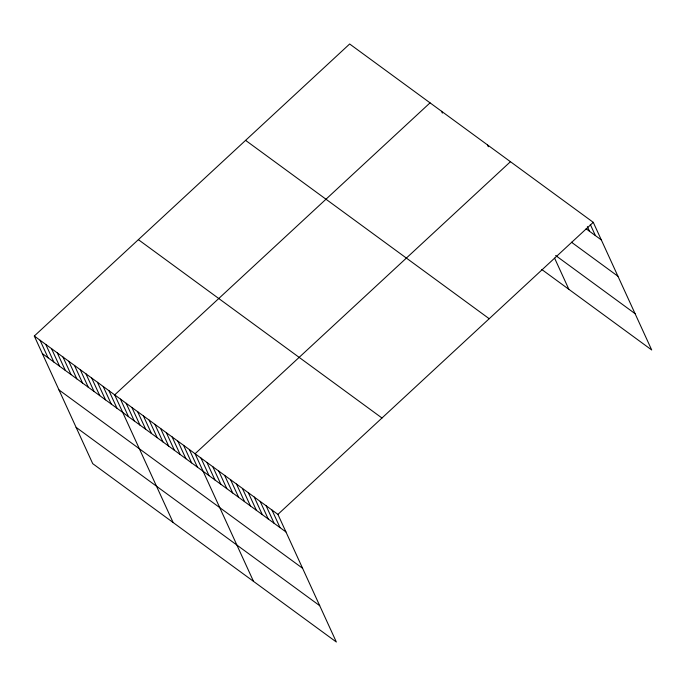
<?xml version="1.0" encoding="UTF-8"?>
<svg xmlns="http://www.w3.org/2000/svg" width="686" height="686" viewBox="0 0 686 686"><rect width="100%" height="100%" fill="white"/><g stroke="black" fill="none" stroke-linecap="round" stroke-linejoin="round"><path stroke-width="1.03" d="M34.3 336.029L277.907 514.38L336.346 642.01L92.73 463.659L34.3 336.029L349.654 43.99L593.27 222.341L651.7 349.971L541.803 269.512M430.053 102.849L114.691 394.887L173.121 522.509M510.444 161.707L195.081 453.746L253.511 581.368M277.907 514.38L593.27 222.341M586.101 228.79L601.313 239.92M571.455 242.209L617.94 276.244M555.626 255.492L635.073 313.656M245.588 140.364L489.204 318.716M138.366 239.654L381.982 418.014M42.352 353.607L285.959 531.959M58.979 389.922L302.586 568.274M76.103 427.344L319.719 605.695M590.32 224.494L595.397 235.59M587.37 226.637L589.488 231.259M554.622 258.202L568.874 289.329M487.472 144.892L488.321 146.735M441.535 111.261L442.384 113.104M271.99 510.05L280.042 527.628M266.074 505.719L274.126 523.298M260.166 501.389L268.209 518.968M254.249 497.058L262.292 514.637M248.332 492.728L256.375 510.307M242.415 488.398L250.459 505.976M236.499 484.059L244.542 501.638M230.582 479.728L238.625 497.307M224.665 475.398L232.708 492.977M218.748 471.068L226.8 488.646M212.832 466.737L220.883 484.316M206.915 462.407L214.967 479.986M200.998 458.077L209.05 475.655M189.345 449.536L197.388 467.115M183.599 445.334L191.643 462.913M177.854 441.132L185.906 458.711M172.117 436.922L180.161 454.509M166.372 432.72L174.424 450.299M160.627 428.518L168.679 446.097M154.89 424.317L162.934 441.895M149.145 420.106L157.197 437.685M143.4 415.905L151.452 433.483M137.663 411.703L145.706 429.282M131.918 407.501L139.97 425.08M126.173 403.291L134.224 420.87M120.436 399.089L128.479 416.668M108.945 390.686L116.997 408.264M103.209 386.475L111.252 404.054M97.463 382.274L105.515 399.852M91.718 378.072L99.77 395.651M85.982 373.861L94.025 391.449M80.236 369.66L88.288 387.238M74.5 365.458L82.543 383.037M68.754 361.256L76.798 378.835M63.009 357.046L71.061 374.625M57.272 352.844L65.316 370.423M51.527 348.642L59.579 366.221M45.782 344.441L53.834 362.019M40.045 340.23L48.089 357.809"/></g></svg>
